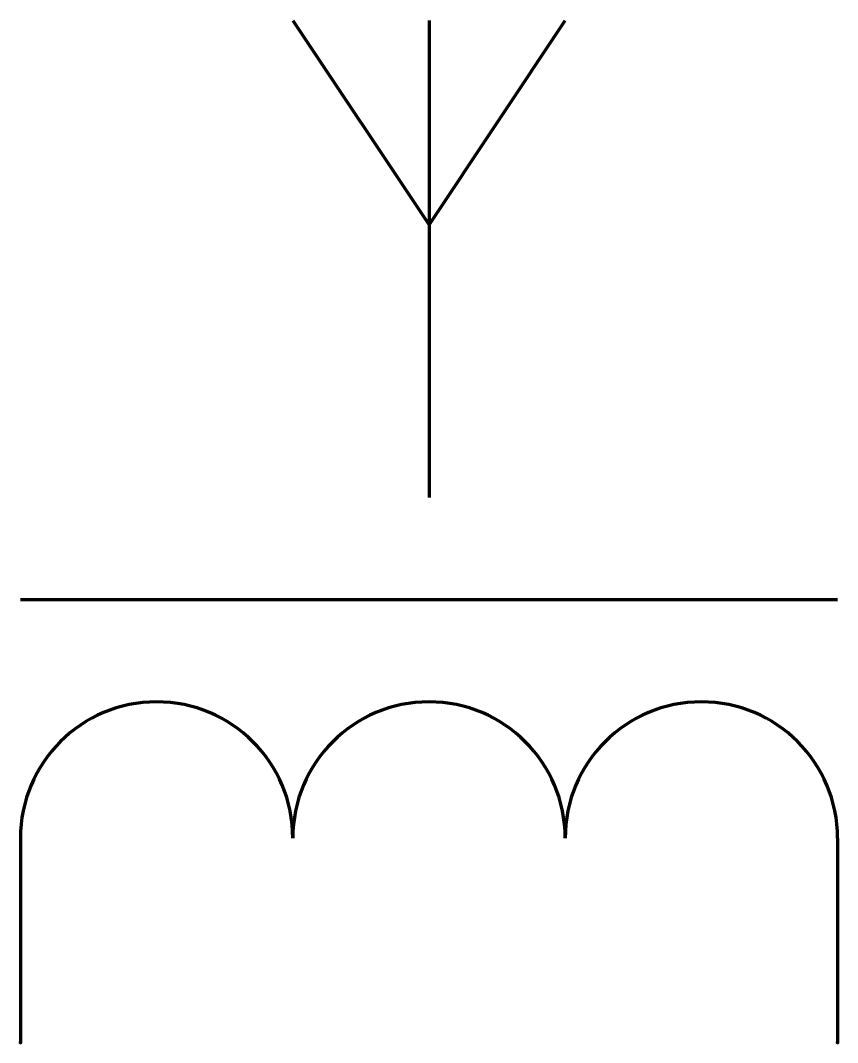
# Model space of a CAD drawing. Header units: millimetres. Extents: x 0 to 12, y 0 to 15.
import ezdxf

# ---------------------------------------------------------------- set-up
doc = ezdxf.new("R2010")
doc.units = ezdxf.units.MM
doc.layers.get('0').update_dxf_attribs({"linetype": 'CONTINUOUS', "lineweight": 0})

msp = doc.modelspace()

# ---------------------------------------------------------------- linework, layer by layer
at = {"color": 7, "linetype": 'CONTINUOUS', "lineweight": 70}
for p, q in [((4, 15), (6, 12)), ((6, 12), (8, 15)), ((6, 15), (6, 8)), ((0, 6.5), (12, 6.5)), ((0, 3), (0, 0)), ((12, 3), (12, 0))]:
    msp.add_line(p, q, dxfattribs=at)
for centre in [(2, 3), (6, 3), (10, 3)]:
    msp.add_arc(centre, 2, 0, 180, dxfattribs=at)
for p in [(0, 0), (12, 0)]:
    msp.add_point(p, dxfattribs=at)

doc.saveas('drawing.dxf')
